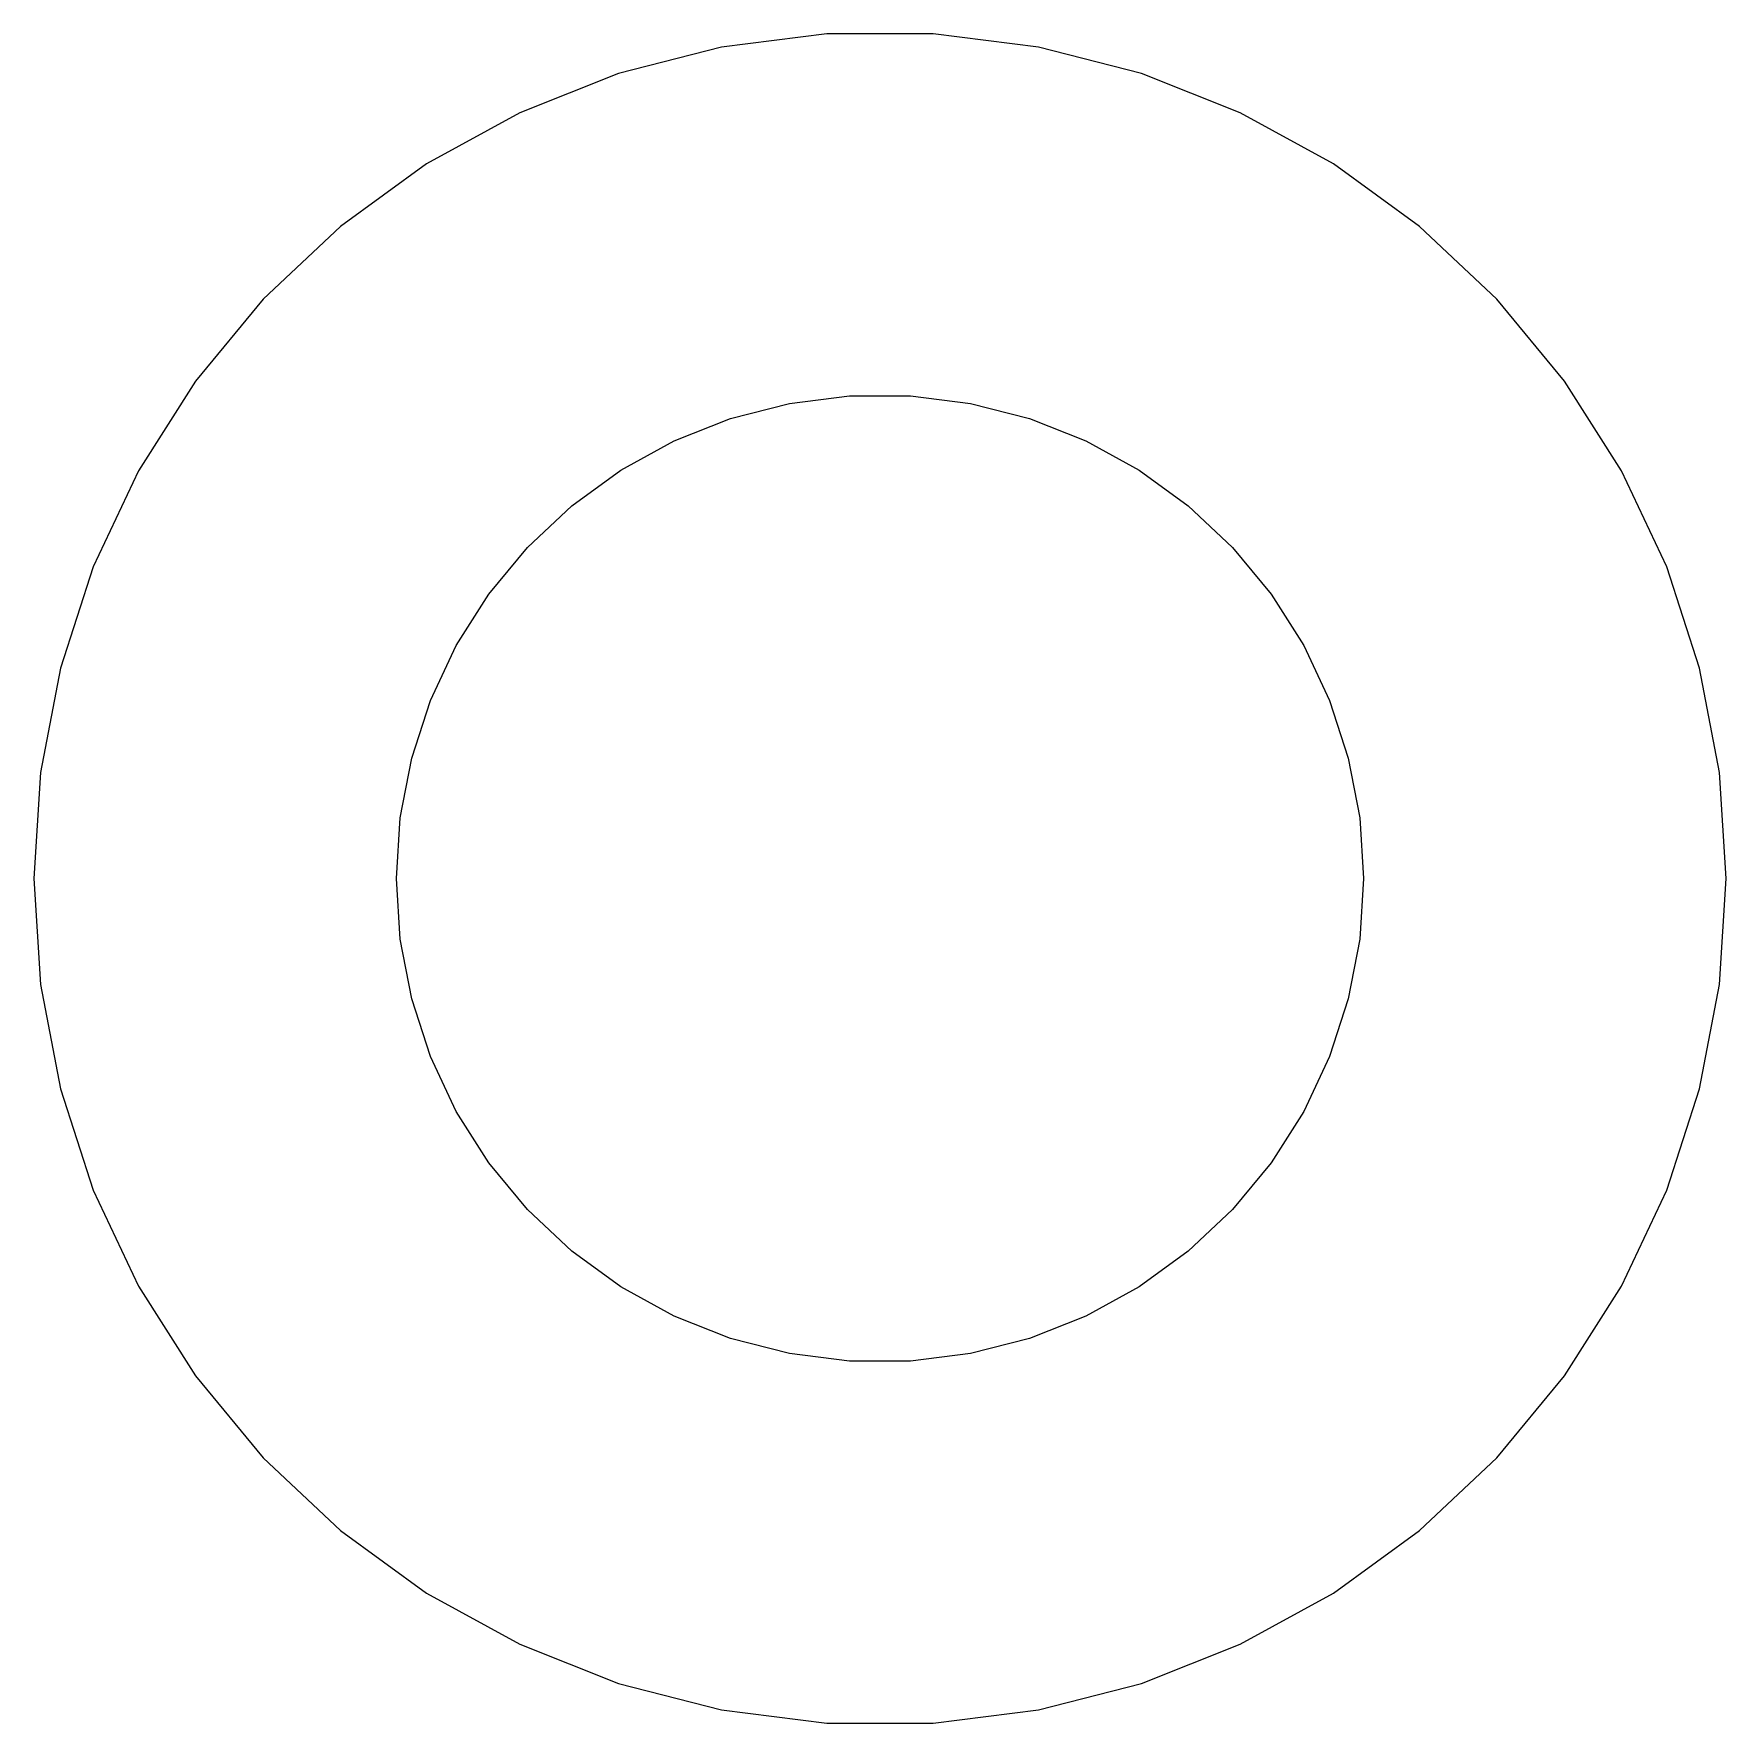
# Model space of a CAD drawing. Header units: metres. Extents: x -7 to 7, y 17 to 31.
import ezdxf

# ---------------------------------------------------------------- set-up
doc = ezdxf.new("R2010")
doc.units = ezdxf.units.M

msp = doc.modelspace()

# ---------------------------------------------------------------- linework, layer by layer
for p, q in [((-0.439529, 30.9862), (-1.31166, 30.876)), ((0.439529, 30.9862), (-0.439529, 30.9862)), ((1.31166, 30.876), (0.439529, 30.9862)), ((-1.31166, 30.876), (-2.16312, 30.6574)), ((2.16312, 30.6574), (1.31166, 30.876)), ((-2.16312, 30.6574), (-2.98045, 30.3338)), ((2.98045, 30.3338), (2.16312, 30.6574)), ((-2.98045, 30.3338), (-3.75078, 29.9103)), ((3.75078, 29.9103), (2.98045, 30.3338)), ((-3.75078, 29.9103), (-4.46196, 29.3936)), ((4.46196, 29.3936), (3.75078, 29.9103)), ((-4.46196, 29.3936), (-5.10277, 28.7918)), ((5.10277, 28.7918), (4.46196, 29.3936)), ((-5.10277, 28.7918), (-5.66312, 28.1145)), ((5.66312, 28.1145), (5.10277, 28.7918)), ((-5.66312, 28.1145), (-6.13414, 27.3723)), ((6.13414, 27.3723), (5.66312, 28.1145)), ((-1.23605, 27.8042), (-0.749512, 27.9291)), ((-0.749512, 27.9291), (-0.25116, 27.9921)), ((-0.25116, 27.9921), (0.25116, 27.9921)), ((0.25116, 27.9921), (0.749512, 27.9291)), ((0.749512, 27.9291), (1.23605, 27.8042)), ((-1.70311, 27.6193), (-1.23605, 27.8042)), ((1.23605, 27.8042), (1.70311, 27.6193)), ((-2.1433, 27.3773), (-1.70311, 27.6193)), ((1.70311, 27.6193), (2.1433, 27.3773)), ((-6.13414, 27.3723), (-6.50842, 26.5769)), ((-2.54968, 27.082), (-2.1433, 27.3773)), ((2.1433, 27.3773), (2.54968, 27.082)), ((6.50842, 26.5769), (6.13414, 27.3723)), ((-2.91586, 26.7382), (-2.54968, 27.082)), ((2.54968, 27.082), (2.91586, 26.7382)), ((-3.23605, 26.3511), (-2.91586, 26.7382)), ((2.91586, 26.7382), (3.23605, 26.3511)), ((-6.50842, 26.5769), (-6.78008, 25.7408)), ((6.78008, 25.7408), (6.50842, 26.5769)), ((-3.50522, 25.927), (-3.23605, 26.3511)), ((3.23605, 26.3511), (3.50522, 25.927)), ((-3.7191, 25.4725), (-3.50522, 25.927)), ((3.50522, 25.927), (3.7191, 25.4725)), ((-6.78008, 25.7408), (-6.94479, 24.8773)), ((6.94479, 24.8773), (6.78008, 25.7408)), ((-3.87433, 24.9948), (-3.7191, 25.4725)), ((3.7191, 25.4725), (3.87433, 24.9948)), ((-3.96844, 24.5013), (-3.87433, 24.9948)), ((3.87433, 24.9948), (3.96844, 24.5013)), ((-6.94479, 24.8773), (-7, 24)), ((7, 24), (6.94479, 24.8773)), ((-4, 24), (-3.96844, 24.5013)), ((3.96844, 24.5013), (4, 24)), ((-7, 24), (-6.94479, 23.1227)), ((-3.96844, 23.4987), (-4, 24)), ((4, 24), (3.96844, 23.4987)), ((6.94479, 23.1227), (7, 24)), ((-3.87433, 23.0052), (-3.96844, 23.4987)), ((3.96844, 23.4987), (3.87433, 23.0052)), ((-6.94479, 23.1227), (-6.78008, 22.2592)), ((6.78008, 22.2592), (6.94479, 23.1227)), ((-3.7191, 22.5275), (-3.87433, 23.0052)), ((3.87433, 23.0052), (3.7191, 22.5275)), ((-3.50522, 22.073), (-3.7191, 22.5275)), ((3.7191, 22.5275), (3.50522, 22.073)), ((-6.78008, 22.2592), (-6.50842, 21.4231)), ((6.50842, 21.4231), (6.78008, 22.2592)), ((-3.23605, 21.6489), (-3.50522, 22.073)), ((3.50522, 22.073), (3.23605, 21.6489)), ((-2.91586, 21.2618), (-3.23605, 21.6489)), ((3.23605, 21.6489), (2.91586, 21.2618)), ((-6.50842, 21.4231), (-6.13414, 20.6277)), ((6.13414, 20.6277), (6.50842, 21.4231)), ((-2.54968, 20.918), (-2.91586, 21.2618)), ((2.91586, 21.2618), (2.54968, 20.918)), ((-2.1433, 20.6227), (-2.54968, 20.918)), ((2.54968, 20.918), (2.1433, 20.6227)), ((-6.13414, 20.6277), (-5.66312, 19.8855)), ((-1.70311, 20.3807), (-2.1433, 20.6227)), ((2.1433, 20.6227), (1.70311, 20.3807)), ((5.66312, 19.8855), (6.13414, 20.6277)), ((-1.23605, 20.1958), (-1.70311, 20.3807)), ((1.70311, 20.3807), (1.23605, 20.1958)), ((-0.749512, 20.0709), (-1.23605, 20.1958)), ((1.23605, 20.1958), (0.749512, 20.0709)), ((-0.25116, 20.0079), (-0.749512, 20.0709)), ((0.749512, 20.0709), (0.25116, 20.0079)), ((-5.66312, 19.8855), (-5.10277, 19.2082)), ((0.25116, 20.0079), (-0.25116, 20.0079)), ((5.10277, 19.2082), (5.66312, 19.8855)), ((-5.10277, 19.2082), (-4.46196, 18.6064)), ((4.46196, 18.6064), (5.10277, 19.2082)), ((-4.46196, 18.6064), (-3.75078, 18.0897)), ((3.75078, 18.0897), (4.46196, 18.6064)), ((-3.75078, 18.0897), (-2.98045, 17.6662)), ((2.98045, 17.6662), (3.75078, 18.0897)), ((-2.98045, 17.6662), (-2.16312, 17.3426)), ((2.16312, 17.3426), (2.98045, 17.6662)), ((-2.16312, 17.3426), (-1.31166, 17.124)), ((1.31166, 17.124), (2.16312, 17.3426)), ((-1.31166, 17.124), (-0.439529, 17.0138)), ((0.439529, 17.0138), (1.31166, 17.124)), ((-0.439529, 17.0138), (0.439529, 17.0138))]:
    msp.add_line(p, q)

doc.saveas('drawing.dxf')
